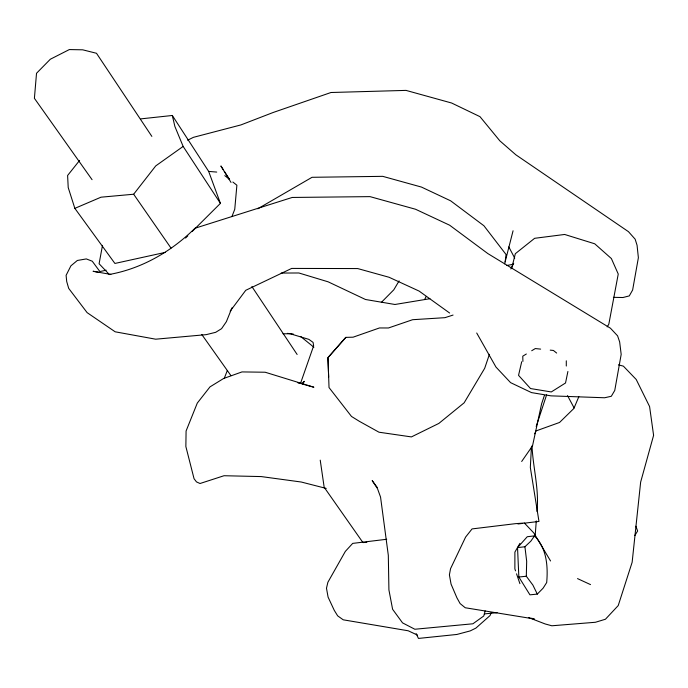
<?xml version="1.0" encoding="UTF-8"?>
<svg xmlns="http://www.w3.org/2000/svg" width="688" height="688" viewBox="0 0 688 688"><rect width="100%" height="100%" fill="white"/><g stroke="black" fill="none" stroke-linecap="round" stroke-linejoin="round"><path stroke-width="1.03" d="M537.302 594.097L532.899 585.101L526.303 576.234L526.681 561.339L524.927 546.754L530.852 541.146L534.55 535.866C546.693 548.293 548.138 566.112 546.685 582.555L543.107 588.171L537.302 594.097L529.932 594.836L518.847 577.026L517.539 547.605L527.257 536.726L534.55 535.866M531.42 447.2L530.336 467.487L538.971 521.427L524.247 523.207M532.005 445.858C532.985 467.702 539.323 489.452 536.975 511.442M535.109 536.76L536.27 520.936M505.164 261.767L506.05 254.517L483.922 225.759L450.614 200.801L421.443 187.067L382.717 176.343L312.042 177.298L257.768 208.791M102.503 245.349L99.098 263.745L109.435 274.624M567.901 371.477L565.527 382.992L551.294 391.945L530.534 388.548L518.546 375.356L521.702 361.742M511.709 268.182L515.338 253.691L534.628 238.306L564.65 234.462L594.716 243.784L611.383 258.559L618.245 274.039L608.811 324.246L607.16 326.877M504.631 263.839L513.067 230.772M485.178 610.901L483.759 615.992L472.905 623.784L414.838 629.245L402.549 622.881L392.607 609.284L388.918 589.908L388.316 555.362L380.55 497.063L377.506 488.661L372.174 480.585L377.256 487.474M489.417 354.311L484.687 368.295L464.142 402.815L438.841 423.43L411.415 436.914L378.993 432.21L359.403 421.34L351.491 416.446L329.027 387.55L327.978 357.674L345.84 337.369L353.09 337.189L379.466 327.952L388.453 327.978L412.628 319.705L444.93 317.675L453.065 315.07M536.193 426.457L546.625 394.809M544.397 395.462L541.576 403.933L532.521 445.858L521.676 461.476M300.536 383.319L313.625 345.883L313.092 342.409L308.878 339.373L290.396 333.8L282.957 333.749M231.916 216.591L234.754 209.307L236.887 185.235L232.854 182.028M224.211 378.452L227.298 370.583M231.968 307.828L226.378 321.683L221.57 328.675L215.697 332.313L206.219 334.643L155.677 339.193L115.171 331.805L87.109 312.619L68.688 288.367L66.71 281.53L66.1 275.338L70.916 265.826L77.348 260.468L86.301 258.92L92.261 261.216L99.898 271.571L106.176 270.203M491.241 612.655L490.037 615.571L475.898 628.101L470.214 630.905L456.892 634.456L418.45 638.43L416.171 633.631M578.84 396.692L573.887 408.44L559.55 422.466L536.072 430.912L534.731 433.818M510.84 268.999L513.687 263.306M424.72 299.34L426.096 296.623M519.93 543.331L514.899 552.094L514.873 568.89L515.544 570.859M399.083 280.893L393.828 289.777L381.341 302.41M634.809 535.548L637.63 530.99L635.867 526.2M302.634 383.999L304.354 381.307L301.757 383.526L297.715 382.58L305.635 384.945M230.153 311.191L245.745 290.31L291.686 268.423L357.717 268.569L389.055 277.264L419.104 291.076L449.634 313.031M79.602 160.416L67.605 175.483L68.215 187.566L74.846 208.361L101.016 197.189L133.653 194.231L155.737 165.903L183.146 146.424L174.89 126.48L172.318 115.481L140.954 118.861M345.84 337.369L327.901 357.657L328.666 377.179M185.571 238.057L187.824 235.821M192.313 231.349L220.418 203.373L208.67 171.407L172.318 115.481M526.346 354.002L522.768 356.178L522.906 361.389M531.721 350.734L535.298 348.558L540.63 349.117M187.643 140.206L193.414 137.333L240.938 124.915L273.188 112.479L330.988 92.502L406.015 90.395L451.62 103.011L479.983 116.659L499.823 140.816L515.845 154.8L628.471 231.675L635.153 239.192L637.062 245.263L638.378 257.716L632.633 290.001L629.296 295.9L622.932 297.526L613.395 297.336M109.977 274.349C142.347 268.38 171.699 251.223 194.971 228.253L292.211 197.456L370.006 196.63L415.535 209.247L449.642 225.208L487.852 253.588L610.454 328.219L617.583 335.839L619.656 341.936L621.178 354.389L614.754 390.457L611.305 396.271L604.614 397.767L551.019 395.858L531.497 392.599L510.599 382.648L495.962 367.057L476.715 333.009M165.533 252.333L114.905 263.452L74.846 208.361M506.832 265.499L513.128 264.269M429.931 298.704L394.955 304.483L365.5 299.495L328.159 281.831L298.876 272.981L281.186 273.059M386.716 539.272L352.695 543.391L345.35 551.38L327.884 582.263L326.482 588.223L328.09 597.132L334.256 610.325L337.645 615.829L343.226 619.811L408.216 630.776L417.556 635.136M364.692 542.522L366.816 542.264M517.944 523.972L522.149 523.465M517.539 547.605L524.927 546.754M518.847 577.026L526.303 576.234M484.361 613.902L497.097 612.673M208.67 171.407L216.729 172.077M550.228 350.132L553.427 350.467L556.644 353.056M287.378 333.353L293.363 334.093M110.854 274.435L93.069 271.261L98.694 272.319M326.232 488.42L301.258 482.021L261.242 476.578L224.039 475.726L200.027 483.509L196.493 481.901L194.059 478.736L185.863 446.529L186.087 430.989L197.293 403.082L209.995 386.871L223.617 378.495L241.987 371.916L265.172 372.234L313.891 387.232L306.667 385.228M618.4 364.855L623.38 366.145L636.211 379.475L649.584 406.539L653.6 435.349L640.648 482.099L632.143 562.268L618.22 605.578L605.44 619.234L595.43 622.27L551.853 625.779L545.188 623.964L528.719 617.6M531.463 618.22L534.249 618.959L465.234 607.753L460.1 603.557L456.918 597.82L451.053 584.095L449.402 574.85L450.537 568.709L465.621 537.053L472.063 528.917L515.398 523.671L524.368 523.018L533.811 532.951L550.563 560.969M577.516 578.599L590.51 584.602M363.634 542.651L362.43 541.852L324.168 487.259L320.23 460.152M300.682 336.518L313.891 347.225M224.787 175.621L229.629 179.465M92.063 179.68L34.4 98.315L36.524 73.272L50.336 59.228L69.333 49.57L82.706 49.82L96.492 53.277L151.859 136.396M201.816 334.531L230.953 375.657M133.653 194.231L171.002 248.084M251.877 286.552L297.13 354.475M183.146 146.424L220.418 203.373M223.187 169.54L220.891 165.963L231.022 182.432M224.331 171.329L229.5 179.37M567.514 395.609L574.102 407.898M508.793 246.863L514.727 258.146M516.55 573.809L519.904 583.656M566.293 360.813L566.293 366.033"/></g></svg>
